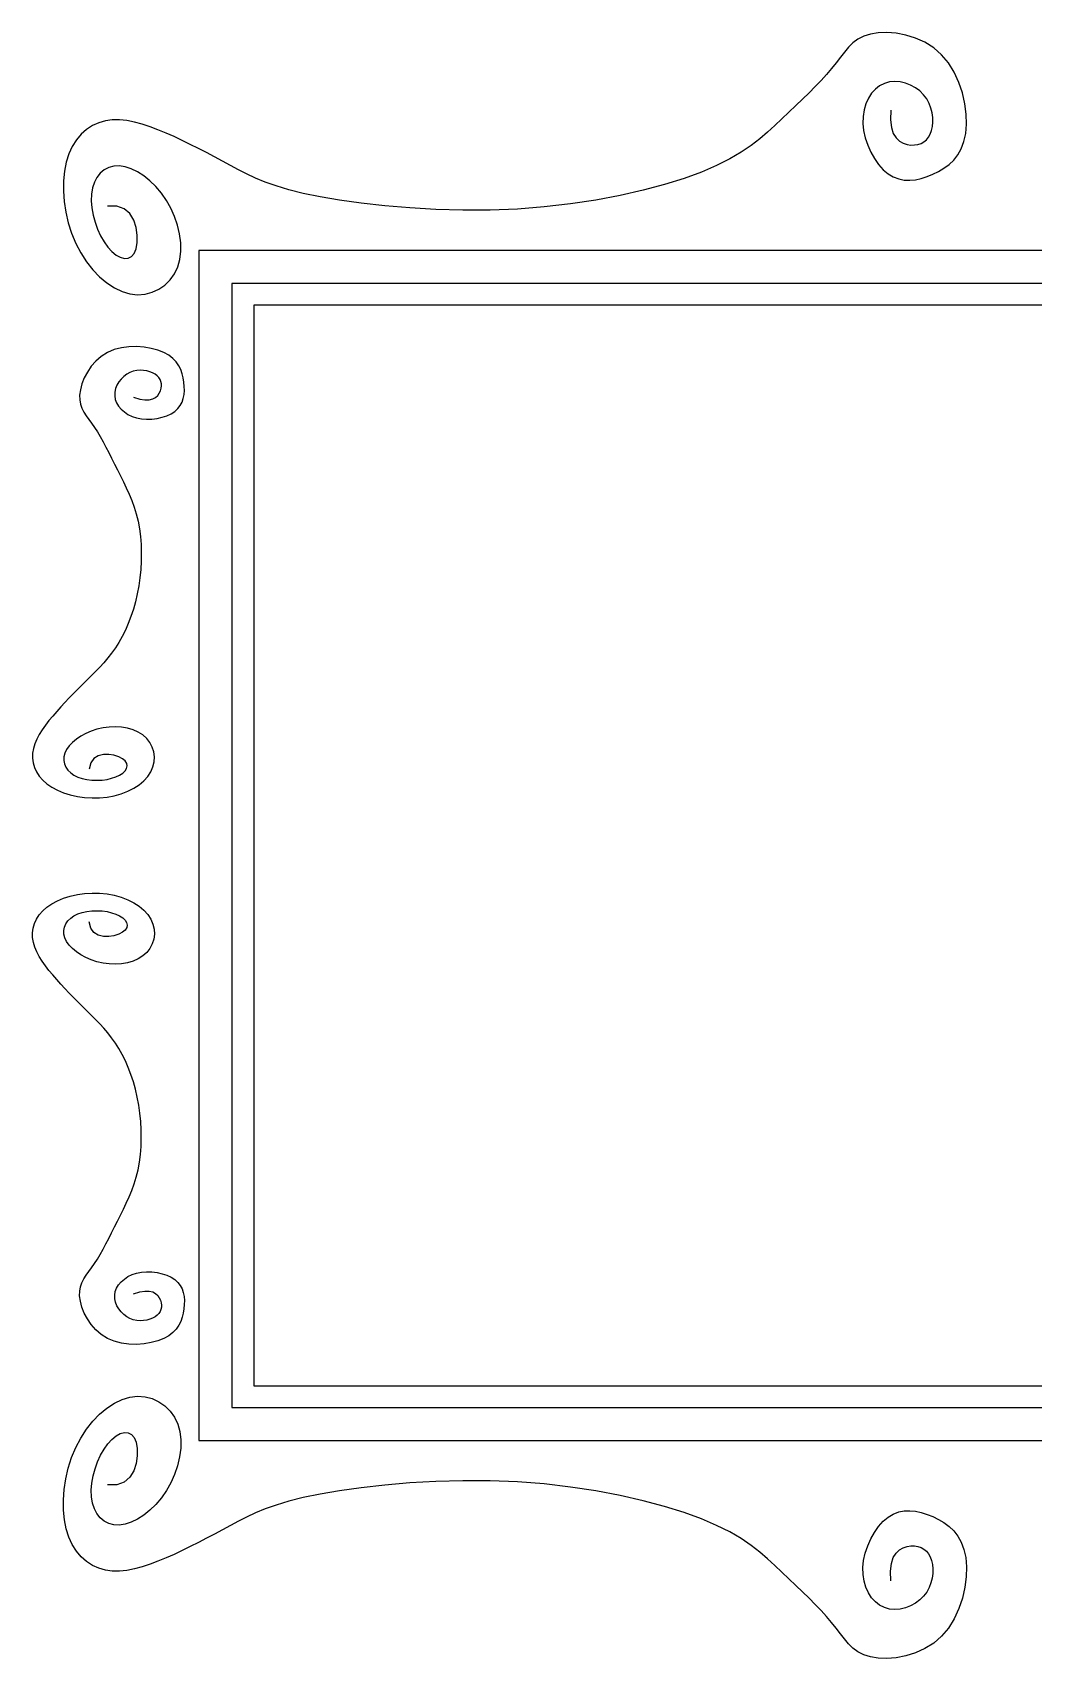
# Model space of a CAD drawing. Header units: millimetres. Extents: x 577 to 2337, y 236 to 943.
# Drawn here: x 741.6629 to 741.9627, y 701.7963 to 702.2835 of the extents above; entities that cross this region are included whole.
import ezdxf

# ---------------------------------------------------------------- set-up
doc = ezdxf.new("R2010")
doc.units = ezdxf.units.MM
doc.header["$LTSCALE"] = 0.01
doc.linetypes.add('0', pattern=[0])
doc.layers.add('06-Furn', color=4, linetype='Continuous')

# ---------------------------------------------------------------- blocks, each defined once
blk = doc.blocks.new('A8')
at = {"layer": '06-Furn', "color": 17, "linetype": '0'}
for p, q in [((760.8739, 618.08162), (760.87266, 618.08018)), ((760.87524, 618.08291), (760.8739, 618.08162)), ((760.87673, 618.08402), (760.87524, 618.08291)), ((760.87846, 618.08491), (760.87673, 618.08402)), ((760.88047, 618.08556), (760.87846, 618.08491)), ((760.88281, 618.08594), (760.88047, 618.08556)), ((760.88542, 618.08603), (760.88281, 618.08594)), ((760.88821, 618.08581), (760.88542, 618.08603)), ((760.89109, 618.08526), (760.88821, 618.08581)), ((760.89398, 618.08436), (760.89109, 618.08526)), ((760.89678, 618.0831), (760.89398, 618.08436)), ((760.89942, 618.08144), (760.89678, 618.0831)), ((760.9018, 618.07938), (760.89942, 618.08144)), ((760.8702, 618.07694), (760.86885, 618.07522)), ((760.87145, 618.07861), (760.8702, 618.07694)), ((760.87266, 618.08018), (760.87145, 618.07861)), ((760.90386, 618.07691), (760.9018, 618.07938)), ((760.90557, 618.07411), (760.90386, 618.07691)), ((760.86571, 618.07165), (760.86394, 618.06981)), ((760.86735, 618.07345), (760.86571, 618.07165)), ((760.86885, 618.07522), (760.86735, 618.07345)), ((760.90695, 618.07108), (760.90557, 618.07411)), ((760.86207, 618.06795), (760.86011, 618.06605)), ((760.86394, 618.06981), (760.86207, 618.06795)), ((760.88081, 618.06784), (760.87985, 618.06637)), ((760.88194, 618.06909), (760.88081, 618.06784)), ((760.88322, 618.07008), (760.88194, 618.06909)), ((760.88463, 618.0708), (760.88322, 618.07008)), ((760.88615, 618.07122), (760.88463, 618.0708)), ((760.88773, 618.07135), (760.88615, 618.07122)), ((760.88934, 618.07122), (760.88773, 618.07135)), ((760.89093, 618.07085), (760.88934, 618.07122)), ((760.89247, 618.07026), (760.89093, 618.07085)), ((760.89392, 618.06947), (760.89247, 618.07026)), ((760.89523, 618.06851), (760.89392, 618.06947)), ((760.89637, 618.06739), (760.89523, 618.06851)), ((760.89731, 618.06615), (760.89637, 618.06739)), ((760.908, 618.06792), (760.90695, 618.07108)), ((760.90873, 618.0647), (760.908, 618.06792)), ((760.85603, 618.06218), (760.85395, 618.0602)), ((760.85809, 618.06413), (760.85603, 618.06218)), ((760.86011, 618.06605), (760.85809, 618.06413)), ((760.87854, 618.06287), (760.87824, 618.0609)), ((760.87909, 618.0647), (760.87854, 618.06287)), ((760.87985, 618.06637), (760.87909, 618.0647)), ((760.88653, 618.06273), (760.88645, 618.0599)), ((760.89804, 618.06481), (760.89731, 618.06615)), ((760.89859, 618.06341), (760.89804, 618.06481)), ((760.89895, 618.06199), (760.89859, 618.06341)), ((760.89913, 618.06056), (760.89895, 618.06199)), ((760.90914, 618.06155), (760.90873, 618.0647)), ((760.64565, 618.05699), (760.64404, 618.05557)), ((760.64741, 618.05814), (760.64565, 618.05699)), ((760.6493, 618.059), (760.64741, 618.05814)), ((760.65129, 618.05957), (760.6493, 618.059)), ((760.65336, 618.05985), (760.65129, 618.05957)), ((760.65551, 618.05987), (760.65336, 618.05985)), ((760.65773, 618.05965), (760.65551, 618.05987)), ((760.66, 618.05921), (760.65773, 618.05965)), ((760.66232, 618.05859), (760.66, 618.05921)), ((760.66467, 618.05782), (760.66232, 618.05859)), ((760.66706, 618.05691), (760.66467, 618.05782)), ((760.85186, 618.05821), (760.84967, 618.05619)), ((760.85395, 618.0602), (760.85186, 618.05821)), ((760.87824, 618.0609), (760.87819, 618.05882)), ((760.87819, 618.05882), (760.87843, 618.05665)), ((760.88645, 618.0599), (760.88673, 618.05761)), ((760.88673, 618.05761), (760.88731, 618.05582)), ((760.89877, 618.05667), (760.89904, 618.05787)), ((760.89904, 618.05787), (760.89916, 618.05918)), ((760.89916, 618.05918), (760.89913, 618.06056)), ((760.909, 618.05579), (760.90922, 618.05855)), ((760.90922, 618.05855), (760.90914, 618.06155)), ((760.64261, 618.05387), (760.64136, 618.05191)), ((760.64404, 618.05557), (760.64261, 618.05387)), ((760.66947, 618.05591), (760.66706, 618.05691)), ((760.67189, 618.05484), (760.66947, 618.05591)), ((760.67431, 618.0537), (760.67189, 618.05484)), ((760.67674, 618.05252), (760.67431, 618.0537)), ((760.67917, 618.05129), (760.67674, 618.05252)), ((760.84469, 618.05215), (760.84172, 618.05014)), ((760.84731, 618.05417), (760.84469, 618.05215)), ((760.84967, 618.05619), (760.84731, 618.05417)), ((760.87843, 618.05665), (760.87892, 618.05446)), ((760.87892, 618.05446), (760.87964, 618.0523)), ((760.87964, 618.0523), (760.88056, 618.0502)), ((760.88731, 618.05582), (760.88814, 618.05447)), ((760.88814, 618.05447), (760.88914, 618.0535)), ((760.88914, 618.0535), (760.89025, 618.05285)), ((760.89025, 618.05285), (760.89143, 618.05248)), ((760.89143, 618.05248), (760.89259, 618.05232)), ((760.89259, 618.05232), (760.89369, 618.05233)), ((760.89369, 618.05233), (760.89471, 618.05249)), ((760.89471, 618.05249), (760.89564, 618.05281)), ((760.89564, 618.05281), (760.89648, 618.05329)), ((760.89648, 618.05329), (760.89723, 618.05391)), ((760.89723, 618.05391), (760.89786, 618.05469)), ((760.89786, 618.05469), (760.89838, 618.05561)), ((760.89838, 618.05561), (760.89877, 618.05667)), ((760.90767, 618.05123), (760.90847, 618.05335)), ((760.90847, 618.05335), (760.909, 618.05579)), ((760.64034, 618.04969), (760.63955, 618.04721)), ((760.64136, 618.05191), (760.64034, 618.04969)), ((760.6816, 618.05004), (760.67917, 618.05129)), ((760.68401, 618.04876), (760.6816, 618.05004)), ((760.68641, 618.04748), (760.68401, 618.04876)), ((760.68878, 618.0462), (760.68641, 618.04748)), ((760.83831, 618.04814), (760.83438, 618.04617)), ((760.84172, 618.05014), (760.83831, 618.04814)), ((760.88056, 618.0502), (760.88166, 618.04824)), ((760.88166, 618.04824), (760.88292, 618.04647)), ((760.904, 618.04648), (760.9054, 618.04782)), ((760.9054, 618.04782), (760.90664, 618.0494)), ((760.90664, 618.0494), (760.90767, 618.05123)), ((760.63901, 618.04449), (760.63874, 618.04158)), ((760.63955, 618.04721), (760.63901, 618.04449)), ((760.64878, 618.04263), (760.648, 618.04116)), ((760.64977, 618.04388), (760.64878, 618.04263)), ((760.65095, 618.04487), (760.64977, 618.04388)), ((760.65231, 618.04559), (760.65095, 618.04487)), ((760.65381, 618.04599), (760.65231, 618.04559)), ((760.65545, 618.04607), (760.65381, 618.04599)), ((760.65721, 618.0458), (760.65545, 618.04607)), ((760.65905, 618.0452), (760.65721, 618.0458)), ((760.66093, 618.04429), (760.65905, 618.0452)), ((760.66281, 618.04308), (760.66093, 618.04429)), ((760.66465, 618.0416), (760.66281, 618.04308)), ((760.69116, 618.04493), (760.68878, 618.0462)), ((760.69361, 618.04367), (760.69116, 618.04493)), ((760.69624, 618.04244), (760.69361, 618.04367)), ((760.69915, 618.04124), (760.69624, 618.04244)), ((760.82984, 618.04422), (760.82463, 618.04233)), ((760.83438, 618.04617), (760.82984, 618.04422)), ((760.88292, 618.04647), (760.88429, 618.04493)), ((760.88429, 618.04493), (760.88577, 618.04368)), ((760.88577, 618.04368), (760.88732, 618.04275)), ((760.88732, 618.04275), (760.88893, 618.04215)), ((760.89571, 618.04231), (760.89744, 618.04286)), ((760.89744, 618.04286), (760.89915, 618.04355)), ((760.89915, 618.04355), (760.90084, 618.04437)), ((760.90084, 618.04437), (760.90247, 618.04534)), ((760.90247, 618.04534), (760.904, 618.04648)), ((760.63874, 618.04158), (760.63872, 618.03852)), ((760.63872, 618.03852), (760.63896, 618.03536)), ((760.64712, 618.03762), (760.64706, 618.03561)), ((760.64744, 618.03948), (760.64712, 618.03762)), ((760.648, 618.04116), (760.64744, 618.03948)), ((760.66643, 618.03986), (760.66465, 618.0416)), ((760.66809, 618.0379), (760.66643, 618.03986)), ((760.66959, 618.03573), (760.66809, 618.0379)), ((760.70244, 618.04006), (760.69915, 618.04124)), ((760.70622, 618.03893), (760.70244, 618.04006)), ((760.71059, 618.03783), (760.70622, 618.03893)), ((760.71564, 618.03678), (760.71059, 618.03783)), ((760.8124, 618.03879), (760.80553, 618.03723)), ((760.81879, 618.04051), (760.8124, 618.03879)), ((760.82463, 618.04233), (760.81879, 618.04051)), ((760.88893, 618.04215), (760.89058, 618.04183)), ((760.89058, 618.04183), (760.89227, 618.04177)), ((760.89227, 618.04177), (760.89399, 618.04194)), ((760.89399, 618.04194), (760.89571, 618.04231)), ((760.63896, 618.03536), (760.63946, 618.03217)), ((760.64706, 618.03561), (760.64723, 618.0335)), ((760.64723, 618.0335), (760.64763, 618.03135)), ((760.65473, 618.03403), (760.65192, 618.03396)), ((760.65695, 618.03323), (760.65473, 618.03403)), ((760.65863, 618.03176), (760.65695, 618.03323)), ((760.67092, 618.03337), (760.66959, 618.03573)), ((760.67203, 618.03087), (760.67092, 618.03337)), ((760.72145, 618.03579), (760.71564, 618.03678)), ((760.72793, 618.03488), (760.72145, 618.03579)), ((760.73498, 618.03409), (760.72793, 618.03488)), ((760.74248, 618.03346), (760.73498, 618.03409)), ((760.75032, 618.03301), (760.74248, 618.03346)), ((760.75838, 618.03278), (760.75032, 618.03301)), ((760.76655, 618.03281), (760.75838, 618.03278)), ((760.77471, 618.03313), (760.76655, 618.03281)), ((760.78277, 618.03376), (760.77471, 618.03313)), ((760.79065, 618.03467), (760.78277, 618.03376)), ((760.79826, 618.03584), (760.79065, 618.03467)), ((760.80553, 618.03723), (760.79826, 618.03584)), ((760.63946, 618.03217), (760.6402, 618.02899)), ((760.6402, 618.02899), (760.6412, 618.02587)), ((760.64763, 618.03135), (760.64821, 618.0292)), ((760.64821, 618.0292), (760.64897, 618.02711)), ((760.65981, 618.02981), (760.65863, 618.03176)), ((760.66054, 618.02759), (760.65981, 618.02981)), ((760.6729, 618.02829), (760.67203, 618.03087)), ((760.67352, 618.02567), (760.6729, 618.02829)), ((760.6412, 618.02587), (760.64245, 618.02286)), ((760.64897, 618.02711), (760.64987, 618.02513)), ((760.64987, 618.02513), (760.65091, 618.02332)), ((760.65091, 618.02332), (760.65205, 618.02172)), ((760.6605, 618.02122), (760.66084, 618.0231)), ((760.66087, 618.02528), (760.66054, 618.02759)), ((760.66084, 618.0231), (760.66087, 618.02528)), ((760.67387, 618.02305), (760.67352, 618.02567)), ((760.67391, 618.0205), (760.67387, 618.02305)), ((760.64245, 618.02286), (760.64394, 618.02001)), ((760.64394, 618.02001), (760.64565, 618.01737)), ((760.65205, 618.02172), (760.65326, 618.0204)), ((760.65326, 618.0204), (760.65452, 618.01937)), ((760.65452, 618.01937), (760.65578, 618.01868)), ((760.65578, 618.01868), (760.65699, 618.01835)), ((760.65699, 618.01835), (760.65811, 618.01841)), ((760.65811, 618.01841), (760.65909, 618.01888)), ((760.65909, 618.01888), (760.65991, 618.01981)), ((760.65991, 618.01981), (760.6605, 618.02122)), ((760.673, 618.01579), (760.67363, 618.01807)), ((760.67363, 618.01807), (760.67391, 618.0205)), ((760.6793, 618.02072), (760.6793, 617.66419)), ((761.1793, 618.02072), (760.6793, 618.02072)), ((760.64565, 618.01737), (760.64754, 618.01496)), ((760.64754, 618.01496), (760.64958, 618.01283)), ((760.67072, 618.01191), (760.67202, 618.01373)), ((760.67202, 618.01373), (760.673, 618.01579)), ((760.64958, 618.01283), (760.65174, 618.011)), ((760.65174, 618.011), (760.65399, 618.00952)), ((760.65399, 618.00952), (760.65629, 618.00841)), ((760.65629, 618.00841), (760.65861, 618.00772)), ((760.66532, 618.00819), (760.66732, 618.00911)), ((760.66732, 618.00911), (760.66914, 618.01036)), ((760.66914, 618.01036), (760.67072, 618.01191)), ((760.65861, 618.00772), (760.66092, 618.00747)), ((760.66092, 618.00747), (760.66317, 618.00763)), ((760.66317, 618.00763), (760.66532, 618.00819)), ((760.65007, 617.989), (760.64846, 617.9876)), ((760.65189, 617.99015), (760.65007, 617.989)), ((760.65392, 617.99101), (760.65189, 617.99015)), ((760.65609, 617.99157), (760.65392, 617.99101)), ((760.65836, 617.99187), (760.65609, 617.99157)), ((760.66064, 617.99193), (760.65836, 617.99187)), ((760.66289, 617.99176), (760.66064, 617.99193)), ((760.66504, 617.9914), (760.66289, 617.99176)), ((760.66702, 617.99086), (760.66504, 617.9914)), ((760.66879, 617.99016), (760.66702, 617.99086)), ((760.67028, 617.98933), (760.66879, 617.99016)), ((760.67151, 617.98838), (760.67028, 617.98933)), ((760.6459, 617.9843), (760.64496, 617.98253)), ((760.64707, 617.98602), (760.6459, 617.9843)), ((760.64846, 617.9876), (760.64707, 617.98602)), ((760.65866, 617.9842), (760.6577, 617.98368)), ((760.65966, 617.98457), (760.65866, 617.9842)), ((760.66069, 617.98478), (760.65966, 617.98457)), ((760.66171, 617.98486), (760.66069, 617.98478)), ((760.66272, 617.98481), (760.66171, 617.98486)), ((760.66369, 617.98465), (760.66272, 617.98481)), ((760.6646, 617.98439), (760.66369, 617.98465)), ((760.66543, 617.98405), (760.6646, 617.98439)), ((760.66617, 617.98364), (760.66543, 617.98405)), ((760.6725, 617.98734), (760.67151, 617.98838)), ((760.67329, 617.98621), (760.6725, 617.98734)), ((760.67389, 617.98503), (760.67329, 617.98621)), ((760.67433, 617.98379), (760.67389, 617.98503)), ((760.64426, 617.98074), (760.6438, 617.97902)), ((760.64496, 617.98253), (760.64426, 617.98074)), ((760.65434, 617.97933), (760.65412, 617.97827)), ((760.65475, 617.98036), (760.65434, 617.97933)), ((760.65531, 617.98133), (760.65475, 617.98036)), ((760.65601, 617.98222), (760.65531, 617.98133)), ((760.65681, 617.98301), (760.65601, 617.98222)), ((760.6577, 617.98368), (760.65681, 617.98301)), ((760.66679, 617.98316), (760.66617, 617.98364)), ((760.66728, 617.98264), (760.66679, 617.98316)), ((760.66767, 617.98207), (760.66728, 617.98264)), ((760.66793, 617.98146), (760.66767, 617.98207)), ((760.66778, 617.97871), (760.668, 617.97944)), ((760.66807, 617.98081), (760.66793, 617.98146)), ((760.668, 617.97944), (760.66809, 617.98014)), ((760.66809, 617.98014), (760.66807, 617.98081)), ((760.67464, 617.98253), (760.67433, 617.98379)), ((760.67484, 617.98127), (760.67464, 617.98253)), ((760.67495, 617.98), (760.67484, 617.98127)), ((760.67496, 617.97876), (760.67495, 617.98)), ((760.6438, 617.97902), (760.64359, 617.97741)), ((760.64359, 617.97741), (760.64361, 617.97596)), ((760.64361, 617.97596), (760.64385, 617.97465)), ((760.64385, 617.97465), (760.64428, 617.97345)), ((760.65412, 617.97827), (760.65409, 617.97719)), ((760.65409, 617.97719), (760.65428, 617.97612)), ((760.65428, 617.97612), (760.65467, 617.97508)), ((760.65467, 617.97508), (760.65526, 617.97409)), ((760.65976, 617.97682), (760.66159, 617.9762)), ((760.66159, 617.9762), (760.66315, 617.97593)), ((760.66315, 617.97593), (760.66443, 617.97596)), ((760.66443, 617.97596), (760.66549, 617.97623)), ((760.66549, 617.97623), (760.66632, 617.97669)), ((760.66632, 617.97669), (760.66697, 617.97729)), ((760.66697, 617.97729), (760.66745, 617.97798)), ((760.66745, 617.97798), (760.66778, 617.97871)), ((760.673, 617.97335), (760.67372, 617.97429)), ((760.67372, 617.97429), (760.67426, 617.97531)), ((760.67426, 617.97531), (760.67463, 617.9764)), ((760.67463, 617.9764), (760.67486, 617.97756)), ((760.67486, 617.97756), (760.67496, 617.97876)), ((760.64428, 617.97345), (760.64486, 617.97232)), ((760.64486, 617.97232), (760.64556, 617.97122)), ((760.64556, 617.97122), (760.64634, 617.97011)), ((760.64634, 617.97011), (760.64718, 617.96896)), ((760.65526, 617.97409), (760.65604, 617.97317)), ((760.65604, 617.97317), (760.65698, 617.97234)), ((760.65698, 617.97234), (760.65807, 617.97162)), ((760.65807, 617.97162), (760.6593, 617.97102)), ((760.6593, 617.97102), (760.66066, 617.97058)), ((760.66066, 617.97058), (760.66212, 617.9703)), ((760.66212, 617.9703), (760.66365, 617.97019)), ((760.66365, 617.97019), (760.66522, 617.97022)), ((760.66522, 617.97022), (760.66677, 617.97041)), ((760.66677, 617.97041), (760.66827, 617.97074)), ((760.66827, 617.97074), (760.66969, 617.97121)), ((760.66969, 617.97121), (760.67097, 617.97181)), ((760.67097, 617.97181), (760.67209, 617.97252)), ((760.67209, 617.97252), (760.673, 617.97335)), ((760.64718, 617.96896), (760.64805, 617.96773)), ((760.64805, 617.96773), (760.6489, 617.9664)), ((760.6489, 617.9664), (760.64976, 617.96496)), ((760.64976, 617.96496), (760.65061, 617.96343)), ((760.65061, 617.96343), (760.65145, 617.96184)), ((760.65145, 617.96184), (760.65231, 617.96018)), ((760.65231, 617.96018), (760.65316, 617.95847)), ((760.65316, 617.95847), (760.65403, 617.95673)), ((760.65403, 617.95673), (760.65491, 617.95498)), ((760.65491, 617.95498), (760.6558, 617.95321)), ((760.6558, 617.95321), (760.65669, 617.95143)), ((760.65669, 617.95143), (760.65756, 617.94961)), ((760.65756, 617.94961), (760.6584, 617.94776)), ((760.6584, 617.94776), (760.65919, 617.94584)), ((760.65919, 617.94584), (760.65991, 617.94386)), ((760.65991, 617.94386), (760.66054, 617.94179)), ((760.66054, 617.94179), (760.66108, 617.93963)), ((760.66108, 617.93963), (760.66149, 617.93737)), ((760.66149, 617.93737), (760.6618, 617.93502)), ((760.6618, 617.93502), (760.66199, 617.9326)), ((760.66199, 617.9326), (760.66207, 617.93013)), ((760.66204, 617.92764), (760.6619, 617.92514)), ((760.66207, 617.93013), (760.66204, 617.92764)), ((760.66165, 617.92266), (760.66131, 617.92022)), ((760.6619, 617.92514), (760.66165, 617.92266)), ((760.66086, 617.91783), (760.66031, 617.9155)), ((760.66131, 617.92022), (760.66086, 617.91783)), ((760.65896, 617.91107), (760.65816, 617.90898)), ((760.65968, 617.91324), (760.65896, 617.91107)), ((760.66031, 617.9155), (760.65968, 617.91324)), ((760.65729, 617.90699), (760.65635, 617.9051)), ((760.65816, 617.90898), (760.65729, 617.90699)), ((760.65429, 617.90166), (760.65318, 617.9001)), ((760.65535, 617.90332), (760.65429, 617.90166)), ((760.65635, 617.9051), (760.65535, 617.90332)), ((760.65082, 617.89722), (760.64959, 617.89587)), ((760.65202, 617.89863), (760.65082, 617.89722)), ((760.65318, 617.9001), (760.65202, 617.89863)), ((760.64575, 617.89197), (760.64443, 617.89066)), ((760.64705, 617.89326), (760.64575, 617.89197)), ((760.64833, 617.89455), (760.64705, 617.89326)), ((760.64959, 617.89587), (760.64833, 617.89455)), ((760.64049, 617.88669), (760.6392, 617.88534)), ((760.6418, 617.88802), (760.64049, 617.88669)), ((760.64311, 617.88935), (760.6418, 617.88802)), ((760.64443, 617.89066), (760.64311, 617.88935)), ((760.63671, 617.88262), (760.63553, 617.88125)), ((760.63794, 617.88398), (760.63671, 617.88262)), ((760.6392, 617.88534), (760.63794, 617.88398)), ((760.63235, 617.8771), (760.63148, 617.8757)), ((760.63332, 617.87849), (760.63235, 617.8771)), ((760.63439, 617.87987), (760.63332, 617.87849)), ((760.63553, 617.88125), (760.63439, 617.87987)), ((760.64705, 617.87675), (760.64544, 617.87605)), ((760.64878, 617.8773), (760.64705, 617.87675)), ((760.65059, 617.8777), (760.64878, 617.8773)), ((760.65244, 617.87793), (760.65059, 617.8777)), ((760.65431, 617.87799), (760.65244, 617.87793)), ((760.65615, 617.87787), (760.65431, 617.87799)), ((760.65793, 617.87757), (760.65615, 617.87787)), ((760.65961, 617.87709), (760.65793, 617.87757)), ((760.66115, 617.87642), (760.65961, 617.87709)), ((760.63015, 617.8729), (760.62973, 617.87148)), ((760.63074, 617.8743), (760.63015, 617.8729)), ((760.63148, 617.8757), (760.63074, 617.8743)), ((760.64047, 617.87228), (760.6397, 617.8712)), ((760.64144, 617.87333), (760.64047, 617.87228)), ((760.64261, 617.87432), (760.64144, 617.87333)), ((760.64395, 617.87524), (760.64261, 617.87432)), ((760.64544, 617.87605), (760.64395, 617.87524)), ((760.66252, 617.87556), (760.66115, 617.87642)), ((760.66368, 617.8745), (760.66252, 617.87556)), ((760.66461, 617.87329), (760.66368, 617.8745)), ((760.66531, 617.87194), (760.66461, 617.87329)), ((760.66577, 617.8705), (760.66531, 617.87194)), ((760.6295, 617.87007), (760.62948, 617.86865)), ((760.62948, 617.86865), (760.62967, 617.86724)), ((760.62973, 617.87148), (760.6295, 617.87007)), ((760.62967, 617.86724), (760.63007, 617.86586)), ((760.6389, 617.86901), (760.63887, 617.86794)), ((760.63887, 617.86794), (760.63907, 617.86692)), ((760.63918, 617.8701), (760.6389, 617.86901)), ((760.6397, 617.8712), (760.63918, 617.8701)), ((760.64692, 617.86723), (760.64641, 617.86537)), ((760.64789, 617.86852), (760.64692, 617.86723)), ((760.64919, 617.86933), (760.64789, 617.86852)), ((760.6507, 617.86971), (760.64919, 617.86933)), ((760.6523, 617.86975), (760.6507, 617.86971)), ((760.65388, 617.8695), (760.6523, 617.86975)), ((760.65531, 617.86905), (760.65388, 617.8695)), ((760.65647, 617.86845), (760.65531, 617.86905)), ((760.65727, 617.86778), (760.65647, 617.86845)), ((760.65772, 617.86706), (760.65727, 617.86778)), ((760.65783, 617.86632), (760.65772, 617.86706)), ((760.66556, 617.86598), (760.6659, 617.86749)), ((760.66597, 617.86901), (760.66577, 617.8705)), ((760.6659, 617.86749), (760.66597, 617.86901)), ((760.63007, 617.86586), (760.63068, 617.86452)), ((760.63068, 617.86452), (760.63151, 617.86324)), ((760.63151, 617.86324), (760.63254, 617.86204)), ((760.63907, 617.86692), (760.63948, 617.86594)), ((760.63948, 617.86594), (760.6401, 617.86505)), ((760.6401, 617.86505), (760.64091, 617.86424)), ((760.64091, 617.86424), (760.6419, 617.86354)), ((760.6419, 617.86354), (760.64305, 617.86296)), ((760.64305, 617.86296), (760.64436, 617.86252)), ((760.64436, 617.86252), (760.64577, 617.86221)), ((760.64577, 617.86221), (760.64726, 617.86204)), ((760.65031, 617.86207), (760.65179, 617.86227)), ((760.65179, 617.86227), (760.65318, 617.86258)), ((760.65318, 617.86258), (760.65445, 617.86301)), ((760.65445, 617.86301), (760.65556, 617.86355)), ((760.65556, 617.86355), (760.65648, 617.86416)), ((760.65648, 617.86416), (760.65719, 617.86485)), ((760.65719, 617.86485), (760.65765, 617.86557)), ((760.65765, 617.86557), (760.65783, 617.86632)), ((760.66284, 617.86185), (760.66402, 617.86314)), ((760.66402, 617.86314), (760.66494, 617.86452)), ((760.66494, 617.86452), (760.66556, 617.86598)), ((760.63254, 617.86204), (760.63379, 617.86092)), ((760.63379, 617.86092), (760.63526, 617.85991)), ((760.63526, 617.85991), (760.63693, 617.85902)), ((760.63693, 617.85902), (760.63879, 617.85826)), ((760.63879, 617.85826), (760.64079, 617.85763)), ((760.64079, 617.85763), (760.6429, 617.85716)), ((760.64726, 617.86204), (760.64879, 617.86199)), ((760.64879, 617.86199), (760.65031, 617.86207)), ((760.65179, 617.85695), (760.65395, 617.85736)), ((760.65395, 617.85736), (760.65603, 617.85795)), ((760.65603, 617.85795), (760.65798, 617.85871)), ((760.65798, 617.85871), (760.65979, 617.85962)), ((760.65979, 617.85962), (760.66142, 617.86067)), ((760.66142, 617.86067), (760.66284, 617.86185)), ((760.6429, 617.85716), (760.64509, 617.85685)), ((760.64509, 617.85685), (760.64733, 617.8567)), ((760.64733, 617.8567), (760.64957, 617.85673)), ((760.64957, 617.85673), (760.65179, 617.85695)), ((760.6429, 617.82774), (760.64509, 617.82806)), ((760.64509, 617.82806), (760.64733, 617.8282)), ((760.64733, 617.8282), (760.64957, 617.82817)), ((760.64957, 617.82817), (760.65179, 617.82795)), ((760.63254, 617.82287), (760.63379, 617.82399)), ((760.63379, 617.82399), (760.63526, 617.825)), ((760.63526, 617.825), (760.63693, 617.82589)), ((760.63693, 617.82589), (760.63879, 617.82665)), ((760.63879, 617.82665), (760.64079, 617.82727)), ((760.64079, 617.82727), (760.6429, 617.82774)), ((760.65179, 617.82795), (760.65395, 617.82754)), ((760.65395, 617.82754), (760.65603, 617.82695)), ((760.65603, 617.82695), (760.65798, 617.82619)), ((760.65798, 617.82619), (760.65979, 617.82528)), ((760.65979, 617.82528), (760.66142, 617.82423)), ((760.66142, 617.82423), (760.66284, 617.82306)), ((760.62967, 617.81766), (760.63007, 617.81904)), ((760.63007, 617.81904), (760.63068, 617.82038)), ((760.63068, 617.82038), (760.63151, 617.82166)), ((760.63151, 617.82166), (760.63254, 617.82287)), ((760.63907, 617.81799), (760.63948, 617.81896)), ((760.63948, 617.81896), (760.6401, 617.81986)), ((760.6401, 617.81986), (760.64091, 617.82067)), ((760.64091, 617.82067), (760.6419, 617.82137)), ((760.6419, 617.82137), (760.64305, 617.82195)), ((760.64305, 617.82195), (760.64436, 617.82239)), ((760.64436, 617.82239), (760.64577, 617.8227)), ((760.64577, 617.8227), (760.64726, 617.82287)), ((760.64692, 617.81768), (760.64641, 617.81953)), ((760.64726, 617.82287), (760.64879, 617.82291)), ((760.64879, 617.82291), (760.65031, 617.82284)), ((760.65031, 617.82284), (760.65179, 617.82264)), ((760.65179, 617.82264), (760.65318, 617.82232)), ((760.65318, 617.82232), (760.65445, 617.82189)), ((760.65445, 617.82189), (760.65556, 617.82136)), ((760.65556, 617.82136), (760.65648, 617.82074)), ((760.65648, 617.82074), (760.65719, 617.82006)), ((760.65719, 617.82006), (760.65765, 617.81933)), ((760.65765, 617.81933), (760.65783, 617.81859)), ((760.65783, 617.81859), (760.65772, 617.81784)), ((760.66284, 617.82306), (760.66402, 617.82177)), ((760.66402, 617.82177), (760.66494, 617.82039)), ((760.66494, 617.82039), (760.66556, 617.81893)), ((760.66556, 617.81893), (760.6659, 617.81742)), ((760.62948, 617.81626), (760.62967, 617.81766)), ((760.6295, 617.81484), (760.62948, 617.81626)), ((760.62973, 617.81342), (760.6295, 617.81484)), ((760.63015, 617.81201), (760.62973, 617.81342)), ((760.63887, 617.81696), (760.63907, 617.81799)), ((760.6389, 617.81589), (760.63887, 617.81696)), ((760.63918, 617.8148), (760.6389, 617.81589)), ((760.6397, 617.8137), (760.63918, 617.8148)), ((760.64047, 617.81262), (760.6397, 617.8137)), ((760.64789, 617.81638), (760.64692, 617.81768)), ((760.64919, 617.81558), (760.64789, 617.81638)), ((760.6507, 617.81519), (760.64919, 617.81558)), ((760.6523, 617.81516), (760.6507, 617.81519)), ((760.65388, 617.8154), (760.6523, 617.81516)), ((760.65531, 617.81586), (760.65388, 617.8154)), ((760.65647, 617.81645), (760.65531, 617.81586)), ((760.65727, 617.81712), (760.65647, 617.81645)), ((760.65772, 617.81784), (760.65727, 617.81712)), ((760.66577, 617.8144), (760.66531, 617.81296)), ((760.66597, 617.8159), (760.66577, 617.8144)), ((760.6659, 617.81742), (760.66597, 617.8159)), ((760.63074, 617.8106), (760.63015, 617.81201)), ((760.63148, 617.8092), (760.63074, 617.8106)), ((760.63235, 617.80781), (760.63148, 617.8092)), ((760.64144, 617.81157), (760.64047, 617.81262)), ((760.64261, 617.81058), (760.64144, 617.81157)), ((760.64395, 617.80967), (760.64261, 617.81058)), ((760.64544, 617.80885), (760.64395, 617.80967)), ((760.64705, 617.80816), (760.64544, 617.80885)), ((760.66252, 617.80935), (760.66115, 617.80848)), ((760.66368, 617.8104), (760.66252, 617.80935)), ((760.66461, 617.81162), (760.66368, 617.8104)), ((760.66531, 617.81296), (760.66461, 617.81162)), ((760.63332, 617.80642), (760.63235, 617.80781)), ((760.63439, 617.80503), (760.63332, 617.80642)), ((760.63553, 617.80366), (760.63439, 617.80503)), ((760.64878, 617.8076), (760.64705, 617.80816)), ((760.65059, 617.80721), (760.64878, 617.8076)), ((760.65244, 617.80698), (760.65059, 617.80721)), ((760.65431, 617.80692), (760.65244, 617.80698)), ((760.65615, 617.80704), (760.65431, 617.80692)), ((760.65793, 617.80733), (760.65615, 617.80704)), ((760.65961, 617.80781), (760.65793, 617.80733)), ((760.66115, 617.80848), (760.65961, 617.80781)), ((760.63671, 617.80229), (760.63553, 617.80366)), ((760.63794, 617.80092), (760.63671, 617.80229)), ((760.6392, 617.79957), (760.63794, 617.80092)), ((760.64049, 617.79822), (760.6392, 617.79957)), ((760.6418, 617.79688), (760.64049, 617.79822)), ((760.64311, 617.79556), (760.6418, 617.79688)), ((760.64443, 617.79424), (760.64311, 617.79556)), ((760.64575, 617.79294), (760.64443, 617.79424)), ((760.64705, 617.79165), (760.64575, 617.79294)), ((760.64833, 617.79035), (760.64705, 617.79165)), ((760.64959, 617.78904), (760.64833, 617.79035)), ((760.65082, 617.78768), (760.64959, 617.78904)), ((760.65202, 617.78628), (760.65082, 617.78768)), ((760.65318, 617.78481), (760.65202, 617.78628)), ((760.65429, 617.78325), (760.65318, 617.78481)), ((760.65535, 617.78158), (760.65429, 617.78325)), ((760.65635, 617.77981), (760.65535, 617.78158)), ((760.65729, 617.77792), (760.65635, 617.77981)), ((760.65816, 617.77592), (760.65729, 617.77792)), ((760.65896, 617.77384), (760.65816, 617.77592)), ((760.65968, 617.77166), (760.65896, 617.77384)), ((760.66031, 617.76941), (760.65968, 617.77166)), ((760.66086, 617.76708), (760.66031, 617.76941)), ((760.66131, 617.76469), (760.66086, 617.76708)), ((760.66165, 617.76224), (760.66131, 617.76469)), ((760.6619, 617.75976), (760.66165, 617.76224)), ((760.66204, 617.75726), (760.6619, 617.75976)), ((760.66207, 617.75477), (760.66204, 617.75726)), ((760.6618, 617.74989), (760.66199, 617.75231)), ((760.66199, 617.75231), (760.66207, 617.75477)), ((760.66054, 617.74311), (760.66108, 617.74527)), ((760.66108, 617.74527), (760.66149, 617.74754)), ((760.66149, 617.74754), (760.6618, 617.74989)), ((760.65919, 617.73906), (760.65991, 617.74105)), ((760.65991, 617.74105), (760.66054, 617.74311)), ((760.65756, 617.73529), (760.6584, 617.73715)), ((760.6584, 617.73715), (760.65919, 617.73906)), ((760.65491, 617.72993), (760.6558, 617.7317)), ((760.6558, 617.7317), (760.65669, 617.73348)), ((760.65669, 617.73348), (760.65756, 617.73529)), ((760.65231, 617.72473), (760.65316, 617.72643)), ((760.65316, 617.72643), (760.65403, 617.72817)), ((760.65403, 617.72817), (760.65491, 617.72993)), ((760.64976, 617.71995), (760.65061, 617.72147)), ((760.65061, 617.72147), (760.65145, 617.72307)), ((760.65145, 617.72307), (760.65231, 617.72473)), ((760.64718, 617.71595), (760.64805, 617.71717)), ((760.64805, 617.71717), (760.6489, 617.71851)), ((760.6489, 617.71851), (760.64976, 617.71995)), ((760.64385, 617.71025), (760.64428, 617.71145)), ((760.64428, 617.71145), (760.64486, 617.71259)), ((760.64486, 617.71259), (760.64556, 617.71369)), ((760.64556, 617.71369), (760.64634, 617.7148)), ((760.64634, 617.7148), (760.64718, 617.71595)), ((760.65526, 617.71081), (760.65604, 617.71173)), ((760.65604, 617.71173), (760.65698, 617.71256)), ((760.65698, 617.71256), (760.65807, 617.71329)), ((760.65807, 617.71329), (760.6593, 617.71388)), ((760.6593, 617.71388), (760.66066, 617.71433)), ((760.66066, 617.71433), (760.66212, 617.7146)), ((760.66212, 617.7146), (760.66365, 617.71472)), ((760.66365, 617.71472), (760.66522, 617.71468)), ((760.66522, 617.71468), (760.66677, 617.71449)), ((760.66677, 617.71449), (760.66827, 617.71416)), ((760.66827, 617.71416), (760.66969, 617.71369)), ((760.66969, 617.71369), (760.67097, 617.7131)), ((760.67097, 617.7131), (760.67209, 617.71238)), ((760.67209, 617.71238), (760.673, 617.71155)), ((760.673, 617.71155), (760.67372, 617.71062)), ((760.64359, 617.7075), (760.64361, 617.70895)), ((760.6438, 617.70589), (760.64359, 617.7075)), ((760.64361, 617.70895), (760.64385, 617.71025)), ((760.65409, 617.70772), (760.65428, 617.70878)), ((760.65412, 617.70664), (760.65409, 617.70772)), ((760.65434, 617.70558), (760.65412, 617.70664)), ((760.65428, 617.70878), (760.65467, 617.70982)), ((760.65467, 617.70982), (760.65526, 617.71081)), ((760.65976, 617.70809), (760.66159, 617.7087)), ((760.66159, 617.7087), (760.66315, 617.70897)), ((760.66315, 617.70897), (760.66443, 617.70895)), ((760.66443, 617.70895), (760.66549, 617.70868)), ((760.66549, 617.70868), (760.66632, 617.70822)), ((760.66632, 617.70822), (760.66697, 617.70761)), ((760.66697, 617.70761), (760.66745, 617.70692)), ((760.66745, 617.70692), (760.66778, 617.70619)), ((760.67372, 617.71062), (760.67426, 617.7096)), ((760.67426, 617.7096), (760.67463, 617.7085)), ((760.67463, 617.7085), (760.67486, 617.70735)), ((760.67486, 617.70735), (760.67496, 617.70614)), ((760.64426, 617.70416), (760.6438, 617.70589)), ((760.64496, 617.70238), (760.64426, 617.70416)), ((760.6459, 617.7006), (760.64496, 617.70238)), ((760.65475, 617.70455), (760.65434, 617.70558)), ((760.65531, 617.70358), (760.65475, 617.70455)), ((760.65601, 617.70269), (760.65531, 617.70358)), ((760.65681, 617.7019), (760.65601, 617.70269)), ((760.6577, 617.70123), (760.65681, 617.7019)), ((760.66679, 617.70174), (760.66617, 617.70127)), ((760.66728, 617.70226), (760.66679, 617.70174)), ((760.66767, 617.70283), (760.66728, 617.70226)), ((760.66793, 617.70344), (760.66767, 617.70283)), ((760.66778, 617.70619), (760.668, 617.70547)), ((760.66807, 617.70409), (760.66793, 617.70344)), ((760.668, 617.70547), (760.66809, 617.70477)), ((760.66809, 617.70477), (760.66807, 617.70409)), ((760.67464, 617.70237), (760.67433, 617.70111)), ((760.67484, 617.70364), (760.67464, 617.70237)), ((760.67495, 617.7049), (760.67484, 617.70364)), ((760.67496, 617.70614), (760.67495, 617.7049)), ((760.64707, 617.69889), (760.6459, 617.7006)), ((760.64846, 617.6973), (760.64707, 617.69889)), ((760.65007, 617.6959), (760.64846, 617.6973)), ((760.65866, 617.7007), (760.6577, 617.70123)), ((760.65966, 617.70034), (760.65866, 617.7007)), ((760.66069, 617.70012), (760.65966, 617.70034)), ((760.66171, 617.70005), (760.66069, 617.70012)), ((760.66272, 617.7001), (760.66171, 617.70005)), ((760.66369, 617.70026), (760.66272, 617.7001)), ((760.6646, 617.70052), (760.66369, 617.70026)), ((760.66543, 617.70086), (760.6646, 617.70052)), ((760.66617, 617.70127), (760.66543, 617.70086)), ((760.67151, 617.69652), (760.67028, 617.69558)), ((760.6725, 617.69757), (760.67151, 617.69652)), ((760.67329, 617.69869), (760.6725, 617.69757)), ((760.67389, 617.69988), (760.67329, 617.69869)), ((760.67433, 617.70111), (760.67389, 617.69988)), ((760.65189, 617.69475), (760.65007, 617.6959)), ((760.65392, 617.6939), (760.65189, 617.69475)), ((760.65609, 617.69333), (760.65392, 617.6939)), ((760.65836, 617.69303), (760.65609, 617.69333)), ((760.66064, 617.69298), (760.65836, 617.69303)), ((760.66289, 617.69314), (760.66064, 617.69298)), ((760.66504, 617.69351), (760.66289, 617.69314)), ((760.66702, 617.69405), (760.66504, 617.69351)), ((760.66879, 617.69475), (760.66702, 617.69405)), ((760.67028, 617.69558), (760.66879, 617.69475)), ((760.65629, 617.6765), (760.65861, 617.67719)), ((760.65861, 617.67719), (760.66092, 617.67744)), ((760.66092, 617.67744), (760.66317, 617.67727)), ((760.66317, 617.67727), (760.66532, 617.67672)), ((760.64958, 617.67208), (760.65174, 617.6739)), ((760.65174, 617.6739), (760.65399, 617.67539)), ((760.65399, 617.67539), (760.65629, 617.6765)), ((760.66532, 617.67672), (760.66732, 617.6758)), ((760.66732, 617.6758), (760.66914, 617.67455)), ((760.66914, 617.67455), (760.67072, 617.673)), ((760.67072, 617.673), (760.67202, 617.67118)), ((760.64394, 617.66489), (760.64565, 617.66754)), ((760.64565, 617.66754), (760.64754, 617.66994)), ((760.64754, 617.66994), (760.64958, 617.67208)), ((760.67202, 617.67118), (760.673, 617.66911)), ((760.673, 617.66911), (760.67363, 617.66684)), ((760.64245, 617.66205), (760.64394, 617.66489)), ((760.65091, 617.66159), (760.65205, 617.66318)), ((760.65205, 617.66318), (760.65326, 617.66451)), ((760.65326, 617.66451), (760.65452, 617.66553)), ((760.65452, 617.66553), (760.65578, 617.66623)), ((760.65578, 617.66623), (760.65699, 617.66656)), ((760.65699, 617.66656), (760.65811, 617.6665)), ((760.65811, 617.6665), (760.65909, 617.66602)), ((760.65909, 617.66602), (760.65991, 617.66509)), ((760.65991, 617.66509), (760.6605, 617.66369)), ((760.6605, 617.66369), (760.66084, 617.66181)), ((760.67363, 617.66684), (760.67391, 617.6644)), ((760.67391, 617.6644), (760.67387, 617.66185)), ((760.6793, 617.66419), (761.1793, 617.66419)), ((760.6402, 617.65592), (760.6412, 617.65904)), ((760.6412, 617.65904), (760.64245, 617.66205)), ((760.64821, 617.65571), (760.64897, 617.6578)), ((760.64897, 617.6578), (760.64987, 617.65978)), ((760.64987, 617.65978), (760.65091, 617.66159)), ((760.66087, 617.65962), (760.66054, 617.65732)), ((760.66084, 617.66181), (760.66087, 617.65962)), ((760.67352, 617.65924), (760.6729, 617.65662)), ((760.67387, 617.66185), (760.67352, 617.65924)), ((760.63896, 617.64954), (760.63946, 617.65274)), ((760.63946, 617.65274), (760.6402, 617.65592)), ((760.64723, 617.6514), (760.64763, 617.65356)), ((760.64763, 617.65356), (760.64821, 617.65571)), ((760.65863, 617.65315), (760.65695, 617.65168)), ((760.65981, 617.65509), (760.65863, 617.65315)), ((760.66054, 617.65732), (760.65981, 617.65509)), ((760.67203, 617.65403), (760.67092, 617.65154)), ((760.6729, 617.65662), (760.67203, 617.65403)), ((760.63872, 617.64639), (760.63896, 617.64954)), ((760.64706, 617.64929), (760.64723, 617.6514)), ((760.64712, 617.64729), (760.64706, 617.64929)), ((760.65473, 617.65088), (760.65192, 617.65094)), ((760.65695, 617.65168), (760.65473, 617.65088)), ((760.66959, 617.64918), (760.66809, 617.64701)), ((760.67092, 617.65154), (760.66959, 617.64918)), ((760.71564, 617.64812), (760.71059, 617.64708)), ((760.72145, 617.64912), (760.71564, 617.64812)), ((760.72793, 617.65002), (760.72145, 617.64912)), ((760.73498, 617.65081), (760.72793, 617.65002)), ((760.74248, 617.65145), (760.73498, 617.65081)), ((760.75032, 617.65189), (760.74248, 617.65145)), ((760.75838, 617.65212), (760.75032, 617.65189)), ((760.76655, 617.65209), (760.75838, 617.65212)), ((760.77471, 617.65178), (760.76655, 617.65209)), ((760.78277, 617.65115), (760.77471, 617.65178)), ((760.79065, 617.65023), (760.78277, 617.65115)), ((760.79826, 617.64906), (760.79065, 617.65023)), ((760.80553, 617.64768), (760.79826, 617.64906)), ((760.63874, 617.64333), (760.63872, 617.64639)), ((760.63901, 617.64042), (760.63874, 617.64333)), ((760.64744, 617.64543), (760.64712, 617.64729)), ((760.648, 617.64375), (760.64744, 617.64543)), ((760.64878, 617.64227), (760.648, 617.64375)), ((760.66465, 617.64331), (760.66281, 617.64183)), ((760.66643, 617.64504), (760.66465, 617.64331)), ((760.66809, 617.64701), (760.66643, 617.64504)), ((760.69915, 617.64367), (760.69624, 617.64246)), ((760.70244, 617.64484), (760.69915, 617.64367)), ((760.70622, 617.64598), (760.70244, 617.64484)), ((760.71059, 617.64708), (760.70622, 617.64598)), ((760.8124, 617.64611), (760.80553, 617.64768)), ((760.81879, 617.6444), (760.8124, 617.64611)), ((760.82463, 617.64258), (760.81879, 617.6444)), ((760.88893, 617.64276), (760.89058, 617.64308)), ((760.89058, 617.64308), (760.89227, 617.64314)), ((760.89227, 617.64314), (760.89399, 617.64297)), ((760.89399, 617.64297), (760.89571, 617.6426)), ((760.63955, 617.6377), (760.63901, 617.64042)), ((760.64977, 617.64103), (760.64878, 617.64227)), ((760.65095, 617.64003), (760.64977, 617.64103)), ((760.65231, 617.63932), (760.65095, 617.64003)), ((760.65381, 617.63891), (760.65231, 617.63932)), ((760.65545, 617.63883), (760.65381, 617.63891)), ((760.65721, 617.6391), (760.65545, 617.63883)), ((760.65905, 617.6397), (760.65721, 617.6391)), ((760.66093, 617.64062), (760.65905, 617.6397)), ((760.66281, 617.64183), (760.66093, 617.64062)), ((760.68878, 617.63871), (760.68641, 617.63743)), ((760.69116, 617.63998), (760.68878, 617.63871)), ((760.69361, 617.64123), (760.69116, 617.63998)), ((760.69624, 617.64246), (760.69361, 617.64123)), ((760.82984, 617.64068), (760.82463, 617.64258)), ((760.83438, 617.63874), (760.82984, 617.64068)), ((760.83831, 617.63677), (760.83438, 617.63874)), ((760.88166, 617.63666), (760.88292, 617.63844)), ((760.88292, 617.63844), (760.88429, 617.63998)), ((760.88429, 617.63998), (760.88577, 617.64123)), ((760.88577, 617.64123), (760.88732, 617.64215)), ((760.88732, 617.64215), (760.88893, 617.64276)), ((760.89571, 617.6426), (760.89744, 617.64205)), ((760.89744, 617.64205), (760.89915, 617.64136)), ((760.89915, 617.64136), (760.90084, 617.64054)), ((760.90084, 617.64054), (760.90247, 617.63957)), ((760.90247, 617.63957), (760.904, 617.63843)), ((760.904, 617.63843), (760.9054, 617.63708)), ((760.64034, 617.63522), (760.63955, 617.6377)), ((760.64136, 617.633), (760.64034, 617.63522)), ((760.67917, 617.63361), (760.67674, 617.63239)), ((760.6816, 617.63487), (760.67917, 617.63361)), ((760.68401, 617.63614), (760.6816, 617.63487)), ((760.68641, 617.63743), (760.68401, 617.63614)), ((760.84172, 617.63477), (760.83831, 617.63677)), ((760.84469, 617.63276), (760.84172, 617.63477)), ((760.87964, 617.63261), (760.88056, 617.6347)), ((760.88056, 617.6347), (760.88166, 617.63666)), ((760.9054, 617.63708), (760.90664, 617.63551)), ((760.90664, 617.63551), (760.90767, 617.63367)), ((760.90767, 617.63367), (760.90847, 617.63155)), ((760.64261, 617.63104), (760.64136, 617.633)), ((760.64404, 617.62934), (760.64261, 617.63104)), ((760.64565, 617.62791), (760.64404, 617.62934)), ((760.66947, 617.62899), (760.66706, 617.62799)), ((760.67189, 617.63007), (760.66947, 617.62899)), ((760.67431, 617.6312), (760.67189, 617.63007)), ((760.67674, 617.63239), (760.67431, 617.6312)), ((760.84731, 617.63073), (760.84469, 617.63276)), ((760.84967, 617.62871), (760.84731, 617.63073)), ((760.85186, 617.6267), (760.84967, 617.62871)), ((760.87843, 617.62825), (760.87892, 617.63044)), ((760.87892, 617.63044), (760.87964, 617.63261)), ((760.88673, 617.62729), (760.88731, 617.62908)), ((760.88731, 617.62908), (760.88814, 617.63044)), ((760.88814, 617.63044), (760.88914, 617.63141)), ((760.88914, 617.63141), (760.89025, 617.63205)), ((760.89025, 617.63205), (760.89143, 617.63243)), ((760.89143, 617.63243), (760.89259, 617.63259)), ((760.89259, 617.63259), (760.89369, 617.63258)), ((760.89369, 617.63258), (760.89471, 617.63241)), ((760.89471, 617.63241), (760.89564, 617.63209)), ((760.89564, 617.63209), (760.89648, 617.63162)), ((760.89648, 617.63162), (760.89723, 617.63099)), ((760.89723, 617.63099), (760.89786, 617.63022)), ((760.89786, 617.63022), (760.89838, 617.6293)), ((760.89838, 617.6293), (760.89877, 617.62824)), ((760.90847, 617.63155), (760.909, 617.62912)), ((760.909, 617.62912), (760.90922, 617.62636)), ((760.64741, 617.62677), (760.64565, 617.62791)), ((760.6493, 617.62591), (760.64741, 617.62677)), ((760.65129, 617.62533), (760.6493, 617.62591)), ((760.65336, 617.62505), (760.65129, 617.62533)), ((760.65551, 617.62504), (760.65336, 617.62505)), ((760.65773, 617.62526), (760.65551, 617.62504)), ((760.66, 617.6257), (760.65773, 617.62526)), ((760.66232, 617.62632), (760.66, 617.6257)), ((760.66467, 617.62709), (760.66232, 617.62632)), ((760.66706, 617.62799), (760.66467, 617.62709)), ((760.85395, 617.6247), (760.85186, 617.6267)), ((760.85603, 617.62273), (760.85395, 617.6247)), ((760.87819, 617.62609), (760.87843, 617.62825)), ((760.87824, 617.62401), (760.87819, 617.62609)), ((760.87854, 617.62204), (760.87824, 617.62401)), ((760.88645, 617.62501), (760.88673, 617.62729)), ((760.88653, 617.62218), (760.88645, 617.62501)), ((760.89877, 617.62824), (760.89904, 617.62703)), ((760.89913, 617.62434), (760.89895, 617.62292)), ((760.89904, 617.62703), (760.89916, 617.62573)), ((760.89916, 617.62573), (760.89913, 617.62434)), ((760.90922, 617.62636), (760.90914, 617.62336)), ((760.85809, 617.62078), (760.85603, 617.62273)), ((760.86011, 617.61885), (760.85809, 617.62078)), ((760.86207, 617.61696), (760.86011, 617.61885)), ((760.87909, 617.6202), (760.87854, 617.62204)), ((760.87985, 617.61854), (760.87909, 617.6202)), ((760.89731, 617.61875), (760.89637, 617.61751)), ((760.89804, 617.62009), (760.89731, 617.61875)), ((760.89859, 617.62149), (760.89804, 617.62009)), ((760.89895, 617.62292), (760.89859, 617.62149)), ((760.90873, 617.6202), (760.908, 617.61699)), ((760.90914, 617.62336), (760.90873, 617.6202)), ((760.86394, 617.61509), (760.86207, 617.61696)), ((760.86571, 617.61326), (760.86394, 617.61509)), ((760.88081, 617.61707), (760.87985, 617.61854)), ((760.88194, 617.61582), (760.88081, 617.61707)), ((760.88322, 617.61482), (760.88194, 617.61582)), ((760.88463, 617.6141), (760.88322, 617.61482)), ((760.88615, 617.61369), (760.88463, 617.6141)), ((760.88773, 617.61355), (760.88615, 617.61369)), ((760.88934, 617.61369), (760.88773, 617.61355)), ((760.89093, 617.61406), (760.88934, 617.61369)), ((760.89247, 617.61465), (760.89093, 617.61406)), ((760.89392, 617.61544), (760.89247, 617.61465)), ((760.89523, 617.6164), (760.89392, 617.61544)), ((760.89637, 617.61751), (760.89523, 617.6164)), ((760.90695, 617.61382), (760.90557, 617.61079)), ((760.908, 617.61699), (760.90695, 617.61382)), ((760.86735, 617.61146), (760.86571, 617.61326)), ((760.86885, 617.60969), (760.86735, 617.61146)), ((760.8702, 617.60796), (760.86885, 617.60969)), ((760.90557, 617.61079), (760.90386, 617.60799)), ((760.87145, 617.6063), (760.8702, 617.60796)), ((760.87266, 617.60473), (760.87145, 617.6063)), ((760.8739, 617.60329), (760.87266, 617.60473)), ((760.9018, 617.60553), (760.89942, 617.60346)), ((760.90386, 617.60799), (760.9018, 617.60553)), ((760.87524, 617.602), (760.8739, 617.60329)), ((760.87673, 617.60089), (760.87524, 617.602)), ((760.87846, 617.59999), (760.87673, 617.60089)), ((760.88047, 617.59934), (760.87846, 617.59999)), ((760.88281, 617.59896), (760.88047, 617.59934)), ((760.88821, 617.59909), (760.88542, 617.59887)), ((760.89109, 617.59964), (760.88821, 617.59909)), ((760.89398, 617.60054), (760.89109, 617.59964)), ((760.89678, 617.60181), (760.89398, 617.60054)), ((760.89942, 617.60346), (760.89678, 617.60181)), ((760.88542, 617.59887), (760.88281, 617.59896))]:
    blk.add_line(p, q, dxfattribs=at)
at = {"layer": '06-Furn', "color": 243, "linetype": '0'}
for p, q in [((760.68915, 618.01087), (760.68915, 617.67404)), ((761.16945, 618.01087), (760.68915, 618.01087)), ((760.69572, 618.0043), (760.69572, 617.6806)), ((761.16288, 618.0043), (760.69572, 618.0043)), ((760.69572, 617.6806), (761.16288, 617.6806)), ((760.68915, 617.67404), (761.16945, 617.67404))]:
    blk.add_line(p, q, dxfattribs=at)

msp = doc.modelspace()

# ---------------------------------------------------------------- block references
at = {"layer": '06-Furn'}
msp.add_blockref('A8', (-18.9666, 84.19742), dxfattribs=at)

doc.saveas('drawing.dxf')
